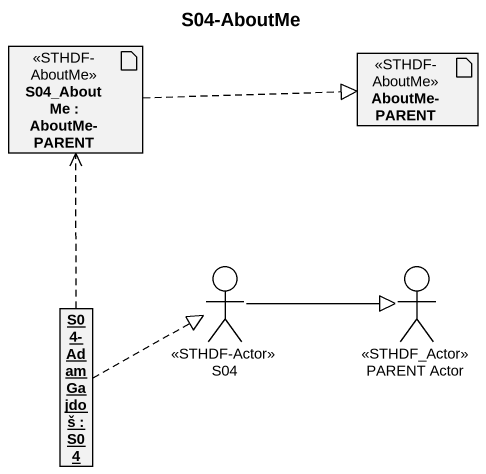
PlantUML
@startuml
title S04-AboutMe
allowmixing
hide circle
hide empty members
artifact "S04_AboutMe : AboutMe-PARENT" as S04_AboutMe <<STHDF-AboutMe>>
artifact "AboutMe-PARENT" as AboutMe_PARENT <<STHDF-AboutMe>>
object "S04-Adam Gajdoš : S04" as S04_Adam_Gajdoš
actor S04 <<STHDF-Actor>>
actor "PARENT Actor" as PARENT_Actor <<STHDF_Actor>>
S04_AboutMe .right.|> AboutMe_PARENT
S04_Adam_Gajdoš .up.> S04_AboutMe
S04_Adam_Gajdoš .right.|> S04
S04 -right-|> PARENT_Actor
@enduml
